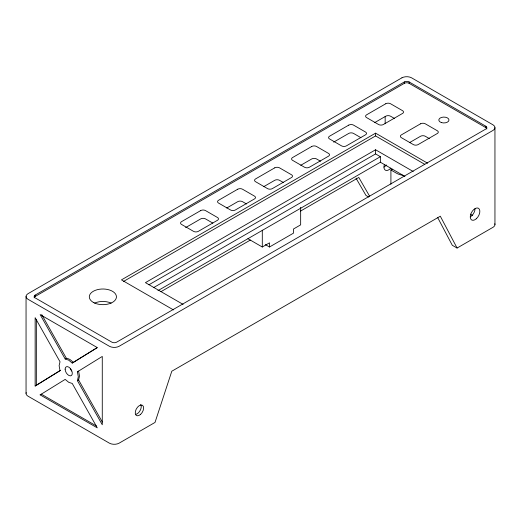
<?xml version="1.0" encoding="UTF-8"?>
<svg xmlns="http://www.w3.org/2000/svg" width="521" height="521" viewBox="0 0 521 521"><rect width="100%" height="100%" fill="white"/><g stroke="black" fill="none" stroke-linecap="round" stroke-linejoin="round"><path stroke-width="0.78" d="M77.414 380.682L78.3 376.761L77.414 371.818L102.272 356.442L102.272 424.771L77.414 380.682L78.612 379.991L79.498 376.071L78.612 371.128L77.414 371.818M35.148 386.015L60.013 370.633L59.12 365.69L60.013 361.769L35.148 317.686L35.148 386.015L60.521 370.372M72.243 363.072L97.277 347.579L40.143 314.593L65.184 358.995L68.713 360.154L72.243 363.072L97.127 347.728M40.143 394.872L65.184 379.386L68.713 382.303L72.243 383.463L97.277 427.858L40.143 394.872L41.341 394.182L96.385 425.963M35.148 295.101L404.342 81.953A3.393 1.96 0 0 1 409.135 81.953L485.852 126.245A3.393 1.96 0 0 1 485.852 129.013L116.658 342.16A3.393 1.96 0 0 1 111.865 342.16L35.148 297.869A3.393 1.96 0 0 1 35.148 295.101L35.148 296.488A3.393 1.96 0 0 0 34.158 297.869M35.148 296.488L404.342 83.334A3.393 1.96 0 0 1 409.135 83.334L485.852 127.625A3.393 1.96 0 0 1 486.842 129.013M185.645 227.592L200.715 218.892A3.393 1.96 0 0 1 205.508 218.892L212.835 223.118M333.681 142.122L348.751 133.422A3.393 1.96 0 0 1 353.544 133.422L360.871 137.655M226.765 208.003L237.726 201.673A3.393 1.96 0 0 1 242.519 201.673L246.518 203.985M263.776 186.635L274.736 180.312A3.393 1.96 0 0 1 279.53 180.312L283.522 182.617M300.786 165.268L311.74 158.944A3.393 1.96 0 0 1 316.54 158.944L320.532 161.249M374.801 122.533L385.761 116.209A3.393 1.96 0 0 1 390.555 116.209L394.553 118.514M427.611 163.21L375.569 133.161L121.452 279.875L173.493 309.923M123.568 281.425L375.569 135.929L424.797 164.349M413.231 171.513L375.569 149.774L145.431 282.642L183.086 304.388M148.947 284.766L375.569 153.923L380.369 156.691L380.369 162.226L157.967 290.633M153.741 287.533L380.369 156.691M409.565 142.604L420.525 136.274A3.393 1.96 0 0 1 425.318 136.274L429.311 138.586M160.956 291.675L250.373 240.051M300.356 211.194L358.793 177.453L369.578 196.143M390.913 184.219L390.913 169.983L392.287 169.188M65.184 358.995L66.382 358.305L67.43 358.409L69.912 359.464L73.441 362.375M247.911 238.703L262.297 247.006L269.487 242.851L269.487 247.006L265.378 244.629M269.487 247.006L293.466 233.167L293.466 229.012L300.656 224.857L300.656 207.293M437.744 217.687L452.287 245.274L457.08 248.042L493.042 227.28A6.981 4.031 0 0 0 494.826 223.756M380.369 162.226L404.928 176.411M470.378 214.196L472.488 215.414M390.913 169.983L396.429 173.167A14.581 8.414 0 0 0 402.967 175.343M368.725 197.029L365.983 195.447L355.993 178.149M41.739 314.606L66.382 358.305M78.612 379.991L102.292 421.977M457.08 248.042L440.304 216.208L171.8 371.226L155.017 422.44L119.055 443.202A6.981 4.031 0 0 1 109.469 443.202L27.958 396.142A6.981 4.031 0 0 1 26.174 392.613M494.95 127.625L494.95 224.512M485.852 126.245L485.852 127.625M409.135 81.953L409.135 83.334M404.342 81.953L404.342 83.334M385.162 116.509L385.162 123.744M375.569 133.161L375.569 135.929M375.569 149.774L375.569 153.923M262.297 230.236L262.297 247.006M36.346 319.432L36.346 385.325M26.05 296.488L26.05 393.375M94.62 303.079A13.559 7.828 0 0 1 111.129 303.079M475.061 208.595A6.78 3.914 -60 0 1 470.268 216.899M140.67 404.491A5.933 3.426 -60 0 1 140.364 410.04A5.933 3.426 -60 0 1 135.948 414.319M386.361 164.949A6.78 3.914 -60 0 1 383.964 167.072M390.783 168.153A6.78 3.914 -60 0 1 385.371 170.178A6.78 3.914 -60 0 1 384.413 164.473M71.709 371.017A5.086 2.937 60 0 1 70.394 368.738M401.945 77.798L27.958 293.72A6.981 4.031 0 0 0 27.958 299.256L109.469 346.315A6.981 4.031 0 0 0 119.055 346.315L493.042 130.393A6.981 4.031 0 0 0 493.042 124.858L411.531 77.798A6.981 4.031 0 0 0 401.945 77.798M200.715 210.588L181.536 221.659A3.393 1.96 0 0 0 181.536 224.427L193.525 231.35A3.393 1.96 0 0 0 198.319 231.35L217.498 220.272A3.393 1.96 0 0 0 217.498 217.504L205.508 210.588A3.393 1.96 0 0 0 200.715 210.588M237.726 189.221L218.546 200.292A3.393 1.96 0 0 0 218.546 203.06L230.536 209.983A3.393 1.96 0 0 0 235.329 209.983L254.508 198.905A3.393 1.96 0 0 0 254.508 196.137L242.519 189.221A3.393 1.96 0 0 0 237.726 189.221M274.736 167.853L255.557 178.924A3.393 1.96 0 0 0 255.557 181.692L267.54 188.615A3.393 1.96 0 0 0 272.34 188.615L291.513 177.537A3.393 1.96 0 0 0 291.513 174.769L279.53 167.853A3.393 1.96 0 0 0 274.736 167.853M311.74 146.486L292.568 157.557A3.393 1.96 0 0 0 292.568 160.325L304.551 167.248A3.393 1.96 0 0 0 309.344 167.248L328.523 156.176A3.393 1.96 0 0 0 328.523 153.402L316.54 146.486A3.393 1.96 0 0 0 311.74 146.486M348.751 125.118L329.572 136.189A3.393 1.96 0 0 0 329.572 138.957L341.561 145.88A3.393 1.96 0 0 0 346.354 145.88L365.534 134.809A3.393 1.96 0 0 0 365.534 132.041L353.544 125.118A3.393 1.96 0 0 0 348.751 125.118M385.761 103.751L366.582 114.822A3.393 1.96 0 0 0 366.582 117.59L378.572 124.512A3.393 1.96 0 0 0 383.365 124.512L402.544 113.441A3.393 1.96 0 0 0 402.544 110.673L390.555 103.751A3.393 1.96 0 0 0 385.761 103.751M420.525 123.822L401.346 134.893A3.393 1.96 0 0 0 401.346 137.661L413.329 144.584A3.393 1.96 0 0 0 418.129 144.584L437.301 133.506A3.393 1.96 0 0 0 437.301 130.738L425.318 123.822A3.393 1.96 0 0 0 420.525 123.822M93.285 302.369A13.559 7.828 0 0 0 115.975 298.859A13.559 7.828 0 0 0 99.368 289.266A13.559 7.828 0 0 0 93.285 302.369M441.352 122.559A5.086 2.937 0 0 0 448.985 120.012A5.086 2.937 0 0 0 441.352 117.472A5.086 2.937 0 0 0 441.352 122.559M476.305 218.761A6.78 3.914 -60 0 0 478.454 208.263A6.78 3.914 -60 0 0 470.43 215.375A6.78 3.914 -60 0 0 476.305 218.761M140.52 414.449A5.933 3.426 -60 0 0 142.402 405.26A5.933 3.426 -60 0 0 135.382 411.486A5.933 3.426 -60 0 0 140.52 414.449M65.118 369.155A5.086 2.937 60 0 0 70.511 375.862A5.086 2.937 60 0 0 70.511 368.673A5.086 2.937 60 0 0 65.118 369.155"/></g></svg>
